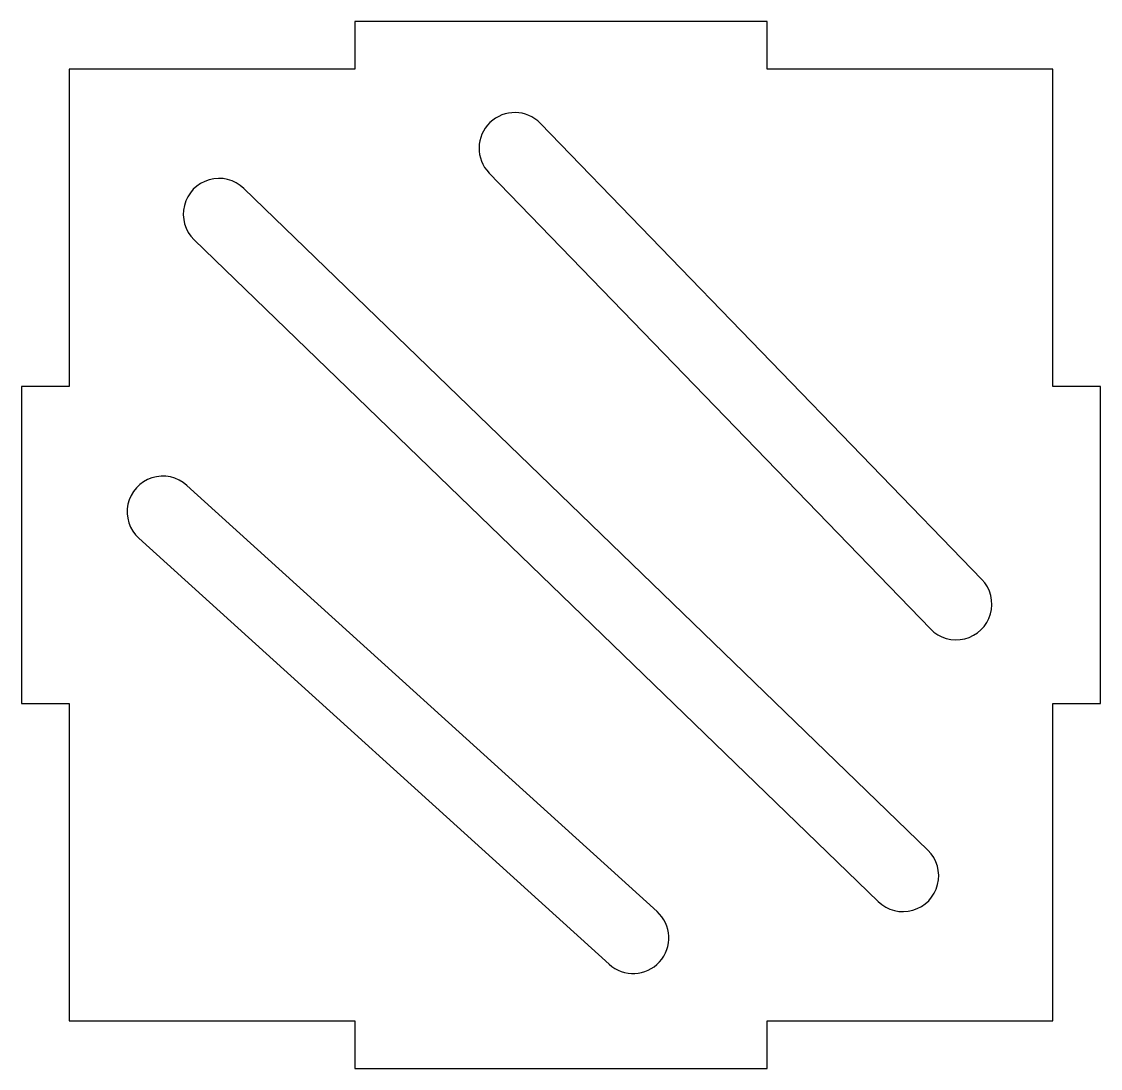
# Model space of a CAD drawing. Header units: millimetres. Extents: x -34 to 34, y 0 to 66.
import ezdxf

# ---------------------------------------------------------------- set-up
doc = ezdxf.new("R2010")
doc.units = ezdxf.units.MM
doc.layers.get('0').update_dxf_attribs({"linetype": 'CONTINUOUS'})

msp = doc.modelspace()

# ---------------------------------------------------------------- linework, layer by layer
msp.add_lwpolyline([(-34, 23), (-31, 23), (-31, 3), (-13, 3), (-13, 0), (13, 0), (13, 3), (31, 3), (31, 23), (34, 23), (34, 43), (31, 43), (31, 63), (13, 63), (13, 66), (-13, 66), (-13, 63), (-31, 63), (-31, 43), (-34, 43)], close=True)
for points in [[(23.288, 27.705, 1), (26.522, 30.834), (-1.295, 59.578, 1), (-4.529, 56.449)], [(19.993, 10.521, 1), (23.123, 13.754), (-19.993, 55.479, 1), (-23.123, 52.246)], [(3.034, 6.564, 1), (6.056, 9.898), (-23.585, 36.758, 1), (-26.607, 33.423)]]:
    msp.add_lwpolyline(points, format="xyb", close=True)

doc.saveas('drawing.dxf')
